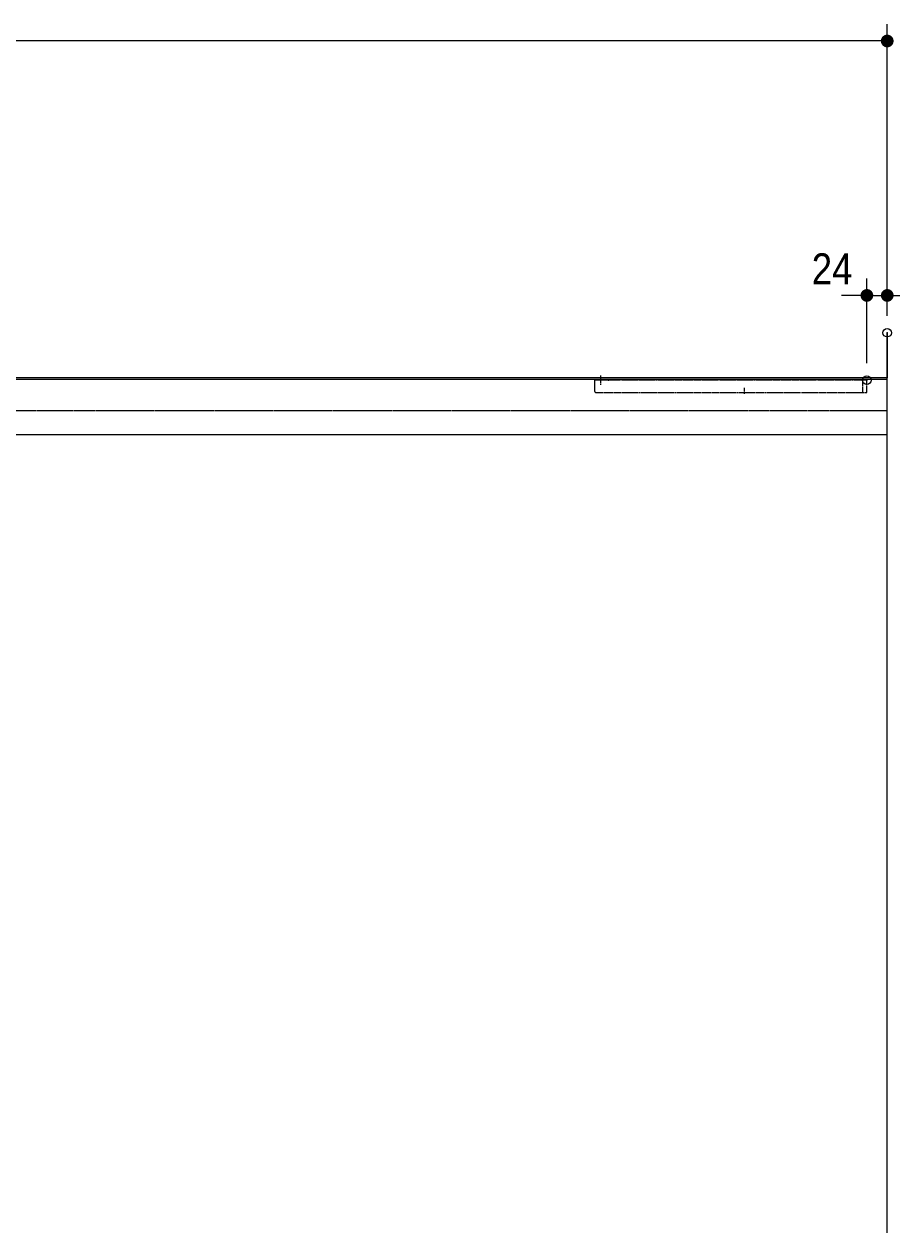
# Model space of a CAD drawing. Units: millimetres, scale not verified. Extents: x -6062 to 6062, y -3045 to 3045.
# Drawn here: x -1725 to -693, y -819 to 597 of the extents above; entities that cross this region are included whole.
import ezdxf
from ezdxf.enums import TextEntityAlignment as Align

# ---------------------------------------------------------------- set-up
doc = ezdxf.new("R2010")
doc.units = ezdxf.units.MM
doc.header["$LTSCALE"] = 20
doc.header["$PDMODE"] = 32
doc.header["$PDSIZE"] = 10
for name, pattern in [('USER1', [2.91, 1.76, -0.4, 0.35, -0.4]), ('USER2', [1.11, 0.71, -0.4]), ('USER3', [10.5, 8, -0.5, 0.5, -0.5, 0.5, -0.5])]:
    doc.linetypes.add(name, pattern=pattern)
for name, color, linetype, lineweight in [('0-1_3一般', 7, 'Continuous', 15), ('0-2_2寸法-1', 7, 'Continuous', 15), ('0-3_0', 7, 'Continuous', 25), ('0-5_2寸法-2', 7, 'Continuous', 15)]:
    doc.layers.add(name, color=color, linetype=linetype, lineweight=lineweight)
doc.layers.add('0-4_Defpoints', color=7, linetype='Continuous')
doc.styles.add('ＭＳ Ｐゴシック', font='')
doc.styles.get('ＭＳ Ｐゴシック').set_extended_font_data('MS PGothic')

# ---------------------------------------------------------------- blocks, each defined once
blk = doc.blocks.new('グループ-29')
at = {"layer": '0-1_3一般', "linetype": 'USER3'}
for p, q in [((14698, 3540), (14698, 3290)), ((15038, 3540), (14698, 3540)), ((14838, 3654.9), (14838, 3431.4)), ((15018, 3540), (14978, 3540)), ((15018, 3540), (15038, 3540)), ((20968, 3540), (15018, 3540)), ((21018, 3570.3), (21018, 3232.7))]:
    blk.add_line(p, q, dxfattribs=at)
at = {"layer": '0-1_3一般', "linetype": 'USER1'}
blk.add_line((18232.1, 3220), (18232.1, 3362), dxfattribs=at)
at = {"layer": '0-1_3一般', "linetype": 'USER3'}
for points in [[(21118, 3250), (21118, 3540), (20968, 3540)], [(14738, 3250), (18540, 3250), (21118, 3250)]]:
    blk.add_lwpolyline(points, dxfattribs=at)
blk.add_arc((14738, 3290), 40, 180, 270, dxfattribs=at)
blk = doc.blocks.new('グループ-30')
at = {"layer": '0-1_3一般'}
blk.add_lwpolyline([(-71341.9, 3559.9), (-71341.9, 2259.9), (21598.1, 2259.9), (21598.1, 3559.9)], close=True, dxfattribs=at)
blk = doc.blocks.new('グループ-35')
at = {"layer": '0-1_3一般', "linetype": 'USER2'}
blk.add_lwpolyline([(-71341.9, 3600), (-71341.9, 2830), (21598.1, 2830), (21598.1, 3600)], close=True, dxfattribs=at)
blk = doc.blocks.new('グループ-36')
at = {"layer": '0-1_3一般'}
for p, q in [((21598.1, 3600), (21598.1, 4660)), ((21598.1, 4660), (21598.1, 3600)), ((21598.1, 3600), (-71341.9, 3600)), ((21598.1, -43400), (21598.1, 3600))]:
    blk.add_line(p, q, dxfattribs=at)
blk = doc.blocks.new('グループ-38')
at = {"layer": '0-1_3一般'}
for name in ['グループ-36', 'グループ-35', 'グループ-30', 'グループ-29']:
    blk.add_blockref(name, (0, 0), dxfattribs=at)
blk = doc.blocks.new('_Dot')
at = {"layer": '0-3_0'}
blk.add_line((-10, 0), (-20, 0), dxfattribs=at)
for points in [[(0, 0), (-10, 0), (-9.92, 1.25)], [(0, 0), (-9.92, -1.25), (-10, 0)], [(0, 0), (-9.92, 1.25), (-9.69, 2.49)], [(0, 0), (-9.69, -2.49), (-9.92, -1.25)], [(0, 0), (-9.69, 2.49), (-9.3, 3.68)], [(0, 0), (-9.3, -3.68), (-9.69, -2.49)], [(0, 0), (-9.3, 3.68), (-8.76, 4.82)], [(0, 0), (-8.76, -4.82), (-9.3, -3.68)], [(0, 0), (-8.76, 4.82), (-8.09, 5.88)], [(0, 0), (-8.09, -5.88), (-8.76, -4.82)], [(0, 0), (-8.09, 5.88), (-7.29, 6.85)], [(0, 0), (-7.29, -6.85), (-8.09, -5.88)], [(0, 0), (-7.29, 6.85), (-6.37, 7.71)], [(0, 0), (-6.37, -7.71), (-7.29, -6.85)], [(0, 0), (-6.37, 7.71), (-5.36, 8.44)], [(0, 0), (-5.36, -8.44), (-6.37, -7.71)], [(0, 0), (-5.36, 8.44), (-4.26, 9.05)], [(0, 0), (-4.26, -9.05), (-5.36, -8.44)], [(0, 0), (-4.26, 9.05), (-3.09, 9.51)], [(0, 0), (-3.09, -9.51), (-4.26, -9.05)], [(0, 0), (-3.09, 9.51), (-1.87, 9.82)], [(0, 0), (-1.87, -9.82), (-3.09, -9.51)], [(0, 0), (-1.87, 9.82), (-0.63, 9.98)], [(0, 0), (-0.63, -9.98), (-1.87, -9.82)], [(0, 0), (-0.63, 9.98), (0.63, 9.98)], [(0, 0), (0.63, -9.98), (-0.63, -9.98)], [(0, 0), (0.63, 9.98), (1.87, 9.82)], [(0, 0), (1.87, 9.82), (3.09, 9.51)], [(0, 0), (3.09, 9.51), (4.26, 9.05)], [(0, 0), (4.26, 9.05), (5.36, 8.44)], [(0, 0), (5.36, 8.44), (6.37, 7.71)], [(0, 0), (6.37, 7.71), (7.29, 6.85)], [(0, 0), (7.29, 6.85), (8.09, 5.88)], [(0, 0), (8.09, 5.88), (8.76, 4.82)], [(0, 0), (8.76, 4.82), (9.3, 3.68)], [(0, 0), (9.3, 3.68), (9.69, 2.49)], [(0, 0), (9.69, 2.49), (9.92, 1.25)], [(0, 0), (9.92, 1.25), (10, 0)], [(0, 0), (1.87, -9.82), (0.63, -9.98)], [(0, 0), (3.09, -9.51), (1.87, -9.82)], [(0, 0), (4.26, -9.05), (3.09, -9.51)], [(0, 0), (5.36, -8.44), (4.26, -9.05)], [(0, 0), (6.37, -7.71), (5.36, -8.44)], [(0, 0), (7.29, -6.85), (6.37, -7.71)], [(0, 0), (8.09, -5.88), (7.29, -6.85)], [(0, 0), (8.76, -4.82), (8.09, -5.88)], [(0, 0), (9.3, -3.68), (8.76, -4.82)], [(0, 0), (9.69, -2.49), (9.3, -3.68)], [(0, 0), (9.92, -1.25), (9.69, -2.49)], [(0, 0), (10, 0), (9.92, -1.25)]]:
    blk.add_solid(points, dxfattribs=at)

msp = doc.modelspace()

# ---------------------------------------------------------------- linework, layer by layer
at = {"layer": '0-2_2寸法-1'}
for p, q in [((-707.6, 297), (-707.6, 597)), ((-722.6, 577), (-5339.59, 577))]:
    msp.add_line(p, q, dxfattribs=at)
at = {"layer": '0-4_Defpoints'}
for p in [(-707.6, 277), (-707.6, 233), (-731.6, 177)]:
    msp.add_point(p, dxfattribs=at)
at = {"layer": '0-5_2寸法-2'}
for p, q in [((-731.6, 197), (-731.6, 297)), ((-707.6, 253), (-707.6, 297)), ((-746.61, 277), (-761.61, 277)), ((-731.6, 277), (-707.6, 277))]:
    msp.add_line(p, q, dxfattribs=at)

# ---------------------------------------------------------------- block references
at = {"layer": '0-1_3一般', "xscale": 0.05, "yscale": 0.05}
msp.add_blockref('グループ-38', (-1787.5, 0), dxfattribs=at)
at = {"layer": '0-2_2寸法-1', "xscale": 0.7503418, "yscale": 0.7503418}
msp.add_blockref('_Dot', (-707.6, 577), dxfattribs=at)
at = {"layer": '0-5_2寸法-2', "xscale": 0.7503418, "yscale": 0.7503418}
msp.add_blockref('_Dot', (-731.6, 277), dxfattribs=at)
at = {"layer": '0-5_2寸法-2', "xscale": 0.7503418, "yscale": 0.7503418, "rotation": 180}
msp.add_blockref('_Dot', (-707.6, 277), dxfattribs=at)

# ---------------------------------------------------------------- texts
at = {"layer": '0-5_2寸法-2', "style": 'ＭＳ Ｐゴシック', "width": 0.9}
msp.add_text('24', height=36.66, dxfattribs=at).set_placement((-796.58, 278.98), align=Align.BOTTOM_LEFT)

doc.saveas('drawing.dxf')
